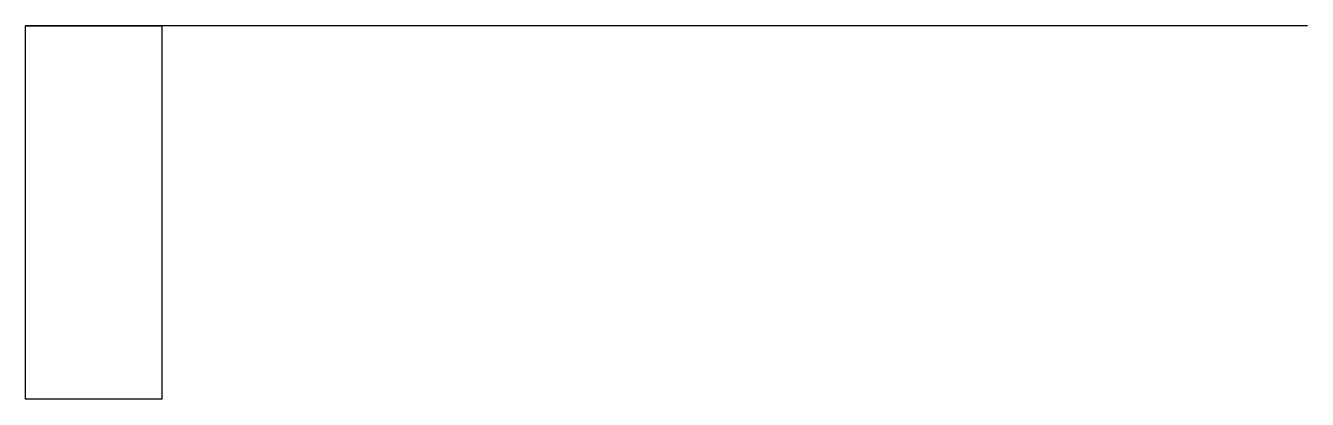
# Model space of a CAD drawing. Header units: millimetres. Extents: x -64.2 to -5.8, y 10 to 27.
import ezdxf

# ---------------------------------------------------------------- set-up
doc = ezdxf.new("R2010")
doc.units = ezdxf.units.MM
doc.layers.get('0').update_dxf_attribs({"linetype": 'CONTINUOUS'})

msp = doc.modelspace()

# ---------------------------------------------------------------- linework, layer by layer
msp.add_line((-5.8, 27), (-64.2, 27))
msp.add_lwpolyline([(-58, 10), (-64.2, 10), (-64.2, 27), (-58, 27)], close=True)

doc.saveas('drawing.dxf')
